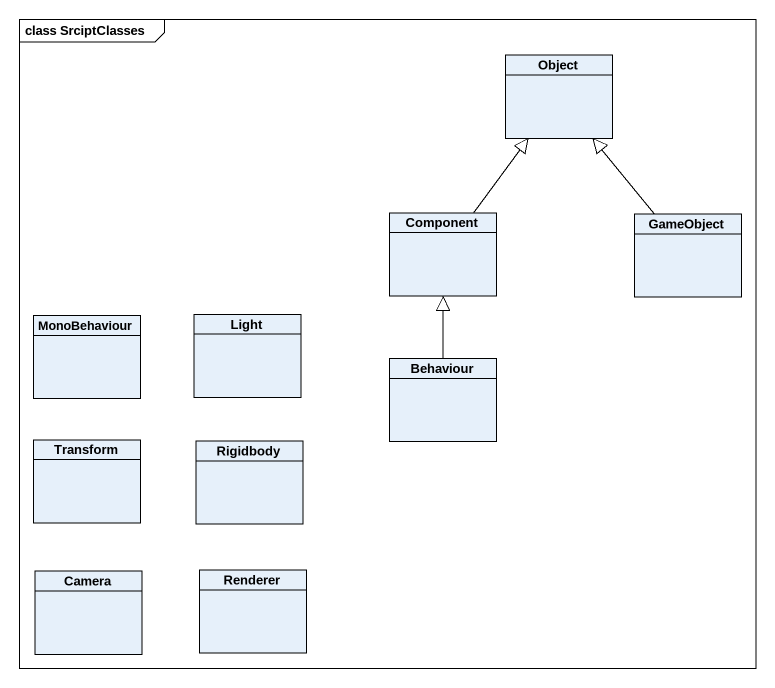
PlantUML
@startuml
mainframe class SrciptClasses
hide circle
hide empty members
class "Object" as Object_
class "Component" as Component_
class GameObject
class MonoBehaviour
class Light
class Behaviour
class Transform
class Rigidbody
class Camera
class Renderer
Component_ -up-|> Object_
GameObject -up-|> Object_
Behaviour -up-|> Component_
@enduml
